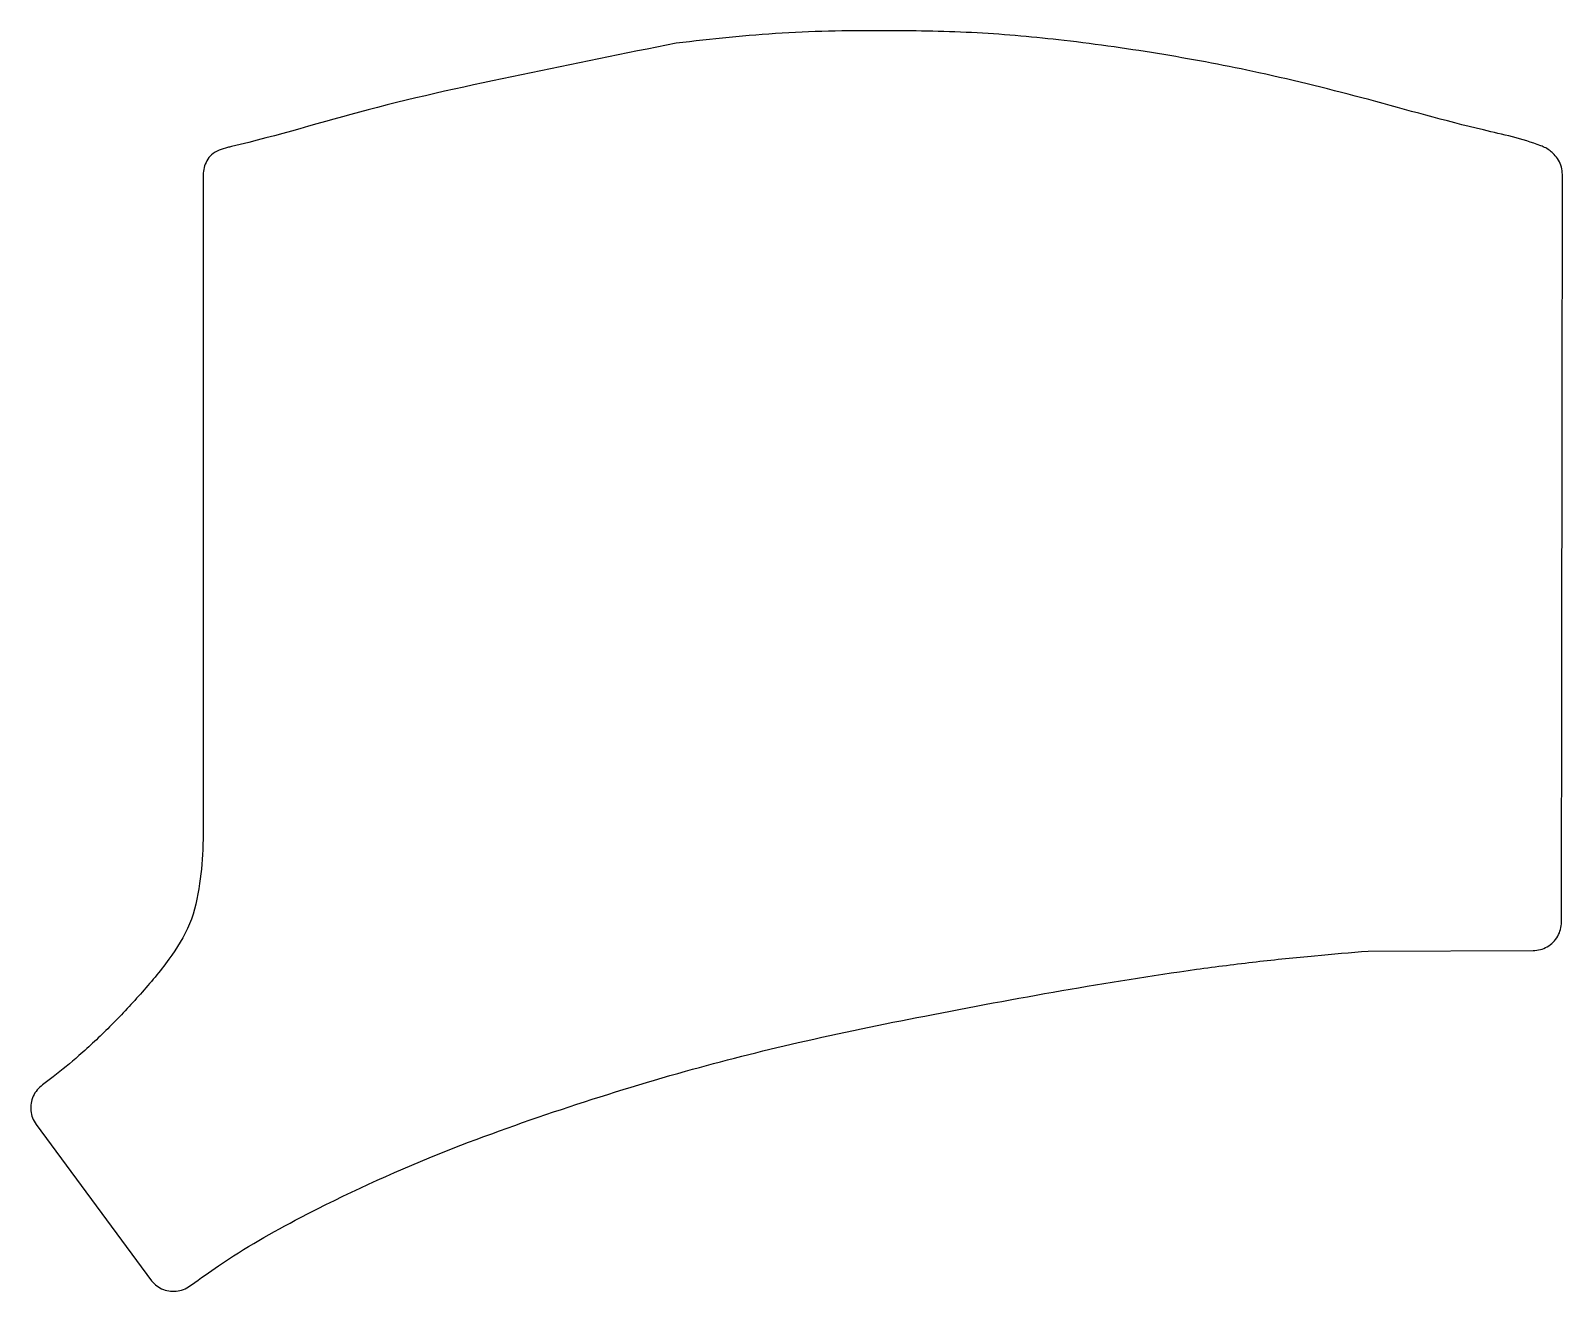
# Model space of a CAD drawing. Extents: x 27 to 175, y -147 to -25.
import ezdxf

# ---------------------------------------------------------------- set-up
doc = ezdxf.new("R2010")
doc.units = 0
doc.layers.add('redraw', color=7, linetype='CONTINUOUS')

msp = doc.modelspace()

# ---------------------------------------------------------------- linework, layer by layer
at = {"layer": 'redraw', "color": 2}
for points in [[(46.309877, -35.994043)], [(42.426837, -146.107216)]]:
    msp.add_lwpolyline(points, close=True, dxfattribs=at)
for points in [[(43.559877, -38.744042), (43.559877, -101.890515)], [(174.911288, -111.016176), (174.911288, -111.016176), (174.996203, -38.694716)], [(156.218016, -113.813095), (172.161289, -113.766176)], [(27.403676, -130.596988), (38.557373, -145.717021), (38.557373, -145.717021)]]:
    msp.add_lwpolyline(points, dxfattribs=at)
for points, knots in [([(174.996203, -38.694716), (174.978406, -38.453494), (174.942977, -37.973305), (174.66171, -37.297345), (174.254953, -36.78845), (173.816937, -36.412105), (173.397363, -36.111036), (171.289457, -35.26479), (165.480142, -34.045122), (156.463352, -31.441583), (146.181525, -28.871684), (136.340057, -27.011254), (127.254311, -25.712534), (118.357691, -24.892846), (109.257234, -24.750199), (99.532007, -24.856909), (92.721142, -25.613951), (89.310677, -25.993032)], [0, 0, 0, 0, 0.722048, 1.437355, 2.156277, 2.655972, 3.168665, 3.695678, 9.440476, 20.921763, 31.866243, 41.214931, 50.956684, 59.393138, 67.995418, 78.253012, 88.540966, 88.540966, 88.540966, 88.540966]), ([(89.310677, -25.993032), (84.321927, -26.999378), (74.357329, -29.009468), (59.956823, -32.113702), (50.618789, -34.994379), (45.768177, -36.12003), (45.096479, -36.335133), (44.356767, -36.723379), (43.906417, -37.357661), (43.613929, -38.023), (43.577944, -38.50303), (43.559877, -38.744042)], [0, 0, 0, 0, 15.269695, 30.499897, 44.162109, 44.562877, 45.428764, 46.282976, 47.002857, 47.71678, 48.436661, 48.436661, 48.436661, 48.436661]), ([(43.559877, -101.890515), (43.556128, -102.445112), (43.543935, -104.248472), (43.286211, -107.382747), (42.476142, -111.264947), (40.237406, -114.783605), (37.524668, -118.005301), (34.60593, -121.112179), (31.786936, -123.773976), (29.576426, -125.591804), (28.379302, -126.497758), (28.033731, -126.759277)], [0, 0, 0, 0, 1.663197, 5.408149, 9.441972, 13.393718, 17.749586, 22.093584, 26.169504, 29.373237, 30.67335, 30.67335, 30.67335, 30.67335]), ([(172.161289, -113.766176), (172.40195, -113.747844), (172.881281, -113.711331), (173.551845, -113.422787), (174.128907, -112.983794), (174.5679, -112.406732), (174.856444, -111.736169), (174.892956, -111.256838), (174.911288, -111.016176)], [0, 0, 0, 0, 0.719881, 1.433804, 2.153685, 2.873566, 3.587489, 4.30737, 4.30737, 4.30737, 4.30737]), ([(38.557373, -145.717021), (38.723811, -145.891813), (39.05531, -146.23995), (39.702983, -146.576762), (40.408, -146.745965), (41.132714, -146.72097), (41.834271, -146.520036), (43.115241, -145.630405), (46.639914, -143.054541), (54.525825, -138.610446), (65.604512, -133.541794), (78.132973, -129.057442), (89.756655, -125.463029), (101.489185, -122.487231), (113.64809, -120.001057), (126.484752, -117.610831), (137.181881, -115.872426), (145.346405, -114.831885), (150.88349, -114.263896), (154.492436, -113.958917), (156.218016, -113.813095)], [0, 0, 0, 0, 0.719881, 1.433805, 2.153684, 2.873566, 3.58749, 4.307371, 7.52191, 16.716873, 31.353538, 44.04781, 56.604159, 67.844176, 80.343478, 93.828703, 107.01624, 112.84782, 118.51801, 123.713157, 123.713157, 123.713157, 123.713157]), ([(28.033731, -126.759277), (27.848928, -126.914525), (27.480851, -127.223736), (27.104422, -127.849206), (26.891686, -128.542357), (26.87163, -129.267142), (27.028319, -129.980137), (27.278211, -130.390802), (27.403676, -130.596988)], [0, 0, 0, 0, 0.719883, 1.433806, 2.153684, 2.873567, 3.58749, 4.307371, 4.307371, 4.307371, 4.307371])]:
    msp.add_open_spline(points, degree=3, knots=knots, dxfattribs=at)

doc.saveas('drawing.dxf')
